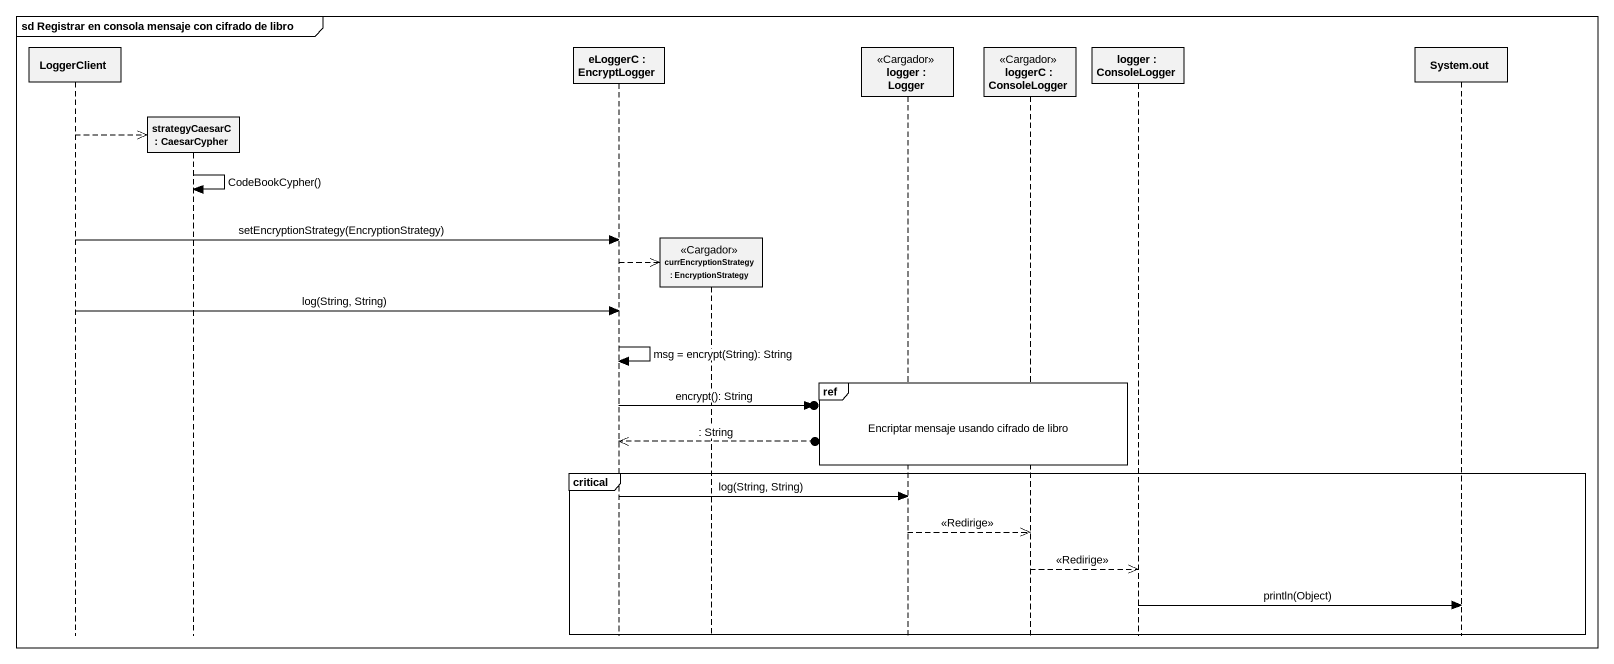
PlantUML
@startuml
mainframe sd Registrar en consola mensaje con cifrado de libro
hide footbox
participant LoggerClient
participant "strategyCaesarC : CaesarCypher" as strategyCaesarC
participant "eLoggerC : EncryptLogger" as eLoggerC
participant "currEncryptionStrategy : EncryptionStrategy" as currEncryptionStrategy <<Cargador>>
participant "logger : Logger" as logger <<Cargador>>
participant "loggerC : ConsoleLogger" as loggerC <<Cargador>>
participant "logger : ConsoleLogger" as logger_2
participant "System.out" as System_out

LoggerClient -->> strategyCaesarC **
strategyCaesarC -> strategyCaesarC : CodeBookCypher()
LoggerClient -> eLoggerC : setEncryptionStrategy(EncryptionStrategy)
eLoggerC -->> currEncryptionStrategy **
LoggerClient -> eLoggerC : log(String, String)
eLoggerC -> eLoggerC : msg = encrypt(String): String
ref over logger, loggerC : Encriptar mensaje usando cifrado de libro
eLoggerC ->o] : encrypt(): String
eLoggerC <<--o] : : String
critical
  eLoggerC -> logger : log(String, String)
  logger -->> loggerC : <<Redirige>>
  loggerC -->> logger_2 : <<Redirige>>
  logger_2 -> System_out : println(Object)
end
@enduml
